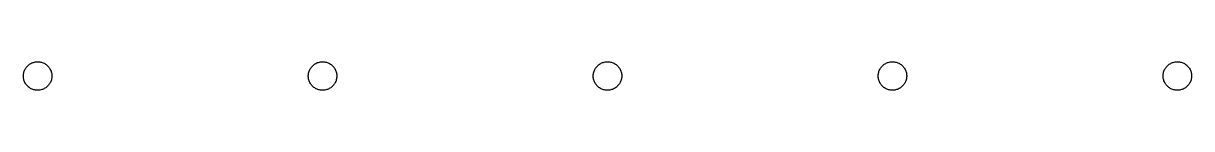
# Model space of a CAD drawing. Extents: x 0 to 96, y 0 to 48.
# Drawn here: x 48.94 to 54.07, y 34.21 to 34.34 of the extents above; entities that cross this region are included whole.
import ezdxf

# ---------------------------------------------------------------- set-up
doc = ezdxf.new("R2010")
doc.units = 0
doc.layers.add('Layer_1', color=7, linetype='CONTINUOUS')

msp = doc.modelspace()

# ---------------------------------------------------------------- linework, layer by layer
at = {"layer": 'Layer_1', "color": 7}
for p, q in [((48.998862, 34.338548), (49.0028, 34.338826)), ((49.0028, 34.338823), (49.006737, 34.338823)), ((49.006737, 34.338862), (49.010673, 34.338662)), ((50.248862, 34.338548), (50.2528, 34.338826)), ((50.2528, 34.338823), (50.256737, 34.338823)), ((50.256737, 34.338862), (50.260673, 34.338662)), ((51.498862, 34.338548), (51.5028, 34.338826)), ((51.5028, 34.338823), (51.506737, 34.338823)), ((51.506737, 34.338862), (51.510673, 34.338662)), ((52.748862, 34.338548), (52.7528, 34.338826)), ((52.7528, 34.338823), (52.756737, 34.338823)), ((52.756737, 34.338862), (52.760673, 34.338662)), ((53.998862, 34.338548), (54.0028, 34.338826)), ((54.0028, 34.338823), (54.006737, 34.338823)), ((54.006737, 34.338862), (54.010673, 34.338662)), ((48.943744, 34.285517), (48.944533, 34.289374)), ((48.944532, 34.289374), (48.945321, 34.293193)), ((48.945319, 34.293193), (48.9465, 34.296933)), ((48.9465, 34.296933), (48.948076, 34.300594)), ((48.948076, 34.300594), (48.94965, 34.304178)), ((48.94965, 34.304178), (48.951619, 34.307642)), ((48.951619, 34.307642), (48.953587, 34.310989)), ((48.953587, 34.310989), (48.955949, 34.314178)), ((48.955949, 34.314178), (48.958311, 34.317209)), ((48.958311, 34.317209), (48.961068, 34.320122)), ((48.961068, 34.320122), (48.963823, 34.322839)), ((48.963823, 34.322839), (48.966579, 34.325359)), ((48.966579, 34.325359), (48.969729, 34.327721)), ((48.969729, 34.327721), (48.973272, 34.329847)), ((48.973272, 34.329847), (48.976422, 34.331776)), ((48.976422, 34.331776), (48.979964, 34.333469)), ((48.979964, 34.333469), (48.983902, 34.334964)), ((48.983902, 34.334964), (48.987446, 34.336224)), ((48.987446, 34.336224), (48.991382, 34.337247)), ((48.991382, 34.337249), (48.995319, 34.337993)), ((48.995319, 34.337997), (48.998862, 34.338552)), ((49.010673, 34.338666), (49.014611, 34.338232)), ((49.014611, 34.338232), (49.018548, 34.337521)), ((49.018548, 34.337524), (49.022484, 34.33658)), ((49.022484, 34.336579), (49.026028, 34.335398)), ((49.026028, 34.335398), (49.029964, 34.33402)), ((49.029964, 34.33402), (49.033508, 34.332367)), ((49.033508, 34.332367), (49.036658, 34.330517)), ((49.036658, 34.330517), (49.040201, 34.32843)), ((49.040201, 34.32843), (49.043351, 34.326186)), ((49.043351, 34.326186), (49.0465, 34.323706)), ((49.0465, 34.323706), (49.049257, 34.321028)), ((49.049257, 34.321028), (49.052012, 34.318193)), ((49.052012, 34.318193), (49.054374, 34.315201)), ((49.054374, 34.315201), (49.056737, 34.312051)), ((49.056737, 34.312051), (49.059099, 34.308783)), ((49.059099, 34.308783), (49.061068, 34.305359)), ((49.061068, 34.305359), (49.062642, 34.301816)), ((49.062642, 34.301816), (49.064217, 34.298193)), ((49.064217, 34.298193), (49.065398, 34.294453)), ((49.065398, 34.294453), (49.066579, 34.290673)), ((49.066579, 34.290673), (49.067368, 34.286816)), ((50.193744, 34.285517), (50.194533, 34.289374)), ((50.194532, 34.289374), (50.195321, 34.293193)), ((50.195319, 34.293193), (50.1965, 34.296933)), ((50.1965, 34.296933), (50.198076, 34.300594)), ((50.198076, 34.300594), (50.19965, 34.304178)), ((50.19965, 34.304178), (50.201619, 34.307642)), ((50.201619, 34.307642), (50.203587, 34.310989)), ((50.203587, 34.310989), (50.205949, 34.314178)), ((50.205949, 34.314178), (50.208311, 34.317209)), ((50.208311, 34.317209), (50.211068, 34.320122)), ((50.211068, 34.320122), (50.213823, 34.322839)), ((50.213823, 34.322839), (50.216579, 34.325359)), ((50.216579, 34.325359), (50.219729, 34.327721)), ((50.219729, 34.327721), (50.223272, 34.329847)), ((50.223272, 34.329847), (50.226422, 34.331776)), ((50.226422, 34.331776), (50.229964, 34.333469)), ((50.229964, 34.333469), (50.233902, 34.334964)), ((50.233902, 34.334964), (50.237446, 34.336224)), ((50.237446, 34.336224), (50.241382, 34.337247)), ((50.241382, 34.337249), (50.245319, 34.337993)), ((50.245319, 34.337997), (50.248862, 34.338552)), ((50.260673, 34.338666), (50.264611, 34.338232)), ((50.264611, 34.338232), (50.268548, 34.337521)), ((50.268548, 34.337524), (50.272484, 34.33658)), ((50.272484, 34.336579), (50.276028, 34.335398)), ((50.276028, 34.335398), (50.279964, 34.33402)), ((50.279964, 34.33402), (50.283508, 34.332367)), ((50.283508, 34.332367), (50.286658, 34.330517)), ((50.286658, 34.330517), (50.290201, 34.32843)), ((50.290201, 34.32843), (50.293351, 34.326186)), ((50.293351, 34.326186), (50.2965, 34.323706)), ((50.2965, 34.323706), (50.299257, 34.321028)), ((50.299257, 34.321028), (50.302012, 34.318193)), ((50.302012, 34.318193), (50.304374, 34.315201)), ((50.304374, 34.315201), (50.306737, 34.312051)), ((50.306737, 34.312051), (50.309099, 34.308783)), ((50.309099, 34.308783), (50.311068, 34.305359)), ((50.311068, 34.305359), (50.312642, 34.301816)), ((50.312642, 34.301816), (50.314217, 34.298193)), ((50.314217, 34.298193), (50.315398, 34.294453)), ((50.315398, 34.294453), (50.316579, 34.290673)), ((50.316579, 34.290673), (50.317368, 34.286816)), ((51.443744, 34.285517), (51.444533, 34.289374)), ((51.444532, 34.289374), (51.445321, 34.293193)), ((51.445319, 34.293193), (51.4465, 34.296933)), ((51.4465, 34.296933), (51.448076, 34.300594)), ((51.448076, 34.300594), (51.44965, 34.304178)), ((51.44965, 34.304178), (51.451619, 34.307642)), ((51.451619, 34.307642), (51.453587, 34.310989)), ((51.453587, 34.310989), (51.455949, 34.314178)), ((51.455949, 34.314178), (51.458311, 34.317209)), ((51.458311, 34.317209), (51.461068, 34.320122)), ((51.461068, 34.320122), (51.463823, 34.322839)), ((51.463823, 34.322839), (51.466579, 34.325359)), ((51.466579, 34.325359), (51.469729, 34.327721)), ((51.469729, 34.327721), (51.473272, 34.329847)), ((51.473272, 34.329847), (51.476422, 34.331776)), ((51.476422, 34.331776), (51.479964, 34.333469)), ((51.479964, 34.333469), (51.483902, 34.334964)), ((51.483902, 34.334964), (51.487446, 34.336224)), ((51.487446, 34.336224), (51.491382, 34.337247)), ((51.491382, 34.337249), (51.495319, 34.337993)), ((51.495319, 34.337997), (51.498862, 34.338552)), ((51.510673, 34.338666), (51.514611, 34.338232)), ((51.514611, 34.338232), (51.518548, 34.337521)), ((51.518548, 34.337524), (51.522484, 34.33658)), ((51.522484, 34.336579), (51.526028, 34.335398)), ((51.526028, 34.335398), (51.529964, 34.33402)), ((51.529964, 34.33402), (51.533508, 34.332367)), ((51.533508, 34.332367), (51.536658, 34.330517)), ((51.536658, 34.330517), (51.540201, 34.32843)), ((51.540201, 34.32843), (51.543351, 34.326186)), ((51.543351, 34.326186), (51.5465, 34.323706)), ((51.5465, 34.323706), (51.549257, 34.321028)), ((51.549257, 34.321028), (51.552012, 34.318193)), ((51.552012, 34.318193), (51.554374, 34.315201)), ((51.554374, 34.315201), (51.556737, 34.312051)), ((51.556737, 34.312051), (51.559099, 34.308783)), ((51.559099, 34.308783), (51.561068, 34.305359)), ((51.561068, 34.305359), (51.562642, 34.301816)), ((51.562642, 34.301816), (51.564217, 34.298193)), ((51.564217, 34.298193), (51.565398, 34.294453)), ((51.565398, 34.294453), (51.566579, 34.290673)), ((51.566579, 34.290673), (51.567368, 34.286816)), ((52.693744, 34.285517), (52.694533, 34.289374)), ((52.694532, 34.289374), (52.695321, 34.293193)), ((52.695319, 34.293193), (52.6965, 34.296933)), ((52.6965, 34.296933), (52.698076, 34.300594)), ((52.698076, 34.300594), (52.69965, 34.304178)), ((52.69965, 34.304178), (52.701619, 34.307642)), ((52.701619, 34.307642), (52.703587, 34.310989)), ((52.703587, 34.310989), (52.705949, 34.314178)), ((52.705949, 34.314178), (52.708311, 34.317209)), ((52.708311, 34.317209), (52.711068, 34.320122)), ((52.711068, 34.320122), (52.713823, 34.322839)), ((52.713823, 34.322839), (52.716579, 34.325359)), ((52.716579, 34.325359), (52.719729, 34.327721)), ((52.719729, 34.327721), (52.723272, 34.329847)), ((52.723272, 34.329847), (52.726422, 34.331776)), ((52.726422, 34.331776), (52.729964, 34.333469)), ((52.729964, 34.333469), (52.733902, 34.334964)), ((52.733902, 34.334964), (52.737446, 34.336224)), ((52.737446, 34.336224), (52.741382, 34.337247)), ((52.741382, 34.337249), (52.745319, 34.337993)), ((52.745319, 34.337997), (52.748862, 34.338552)), ((52.760673, 34.338666), (52.764611, 34.338232)), ((52.764611, 34.338232), (52.768548, 34.337521)), ((52.768548, 34.337524), (52.772484, 34.33658)), ((52.772484, 34.336579), (52.776028, 34.335398)), ((52.776028, 34.335398), (52.779964, 34.33402)), ((52.779964, 34.33402), (52.783508, 34.332367)), ((52.783508, 34.332367), (52.786658, 34.330517)), ((52.786658, 34.330517), (52.790201, 34.32843)), ((52.790201, 34.32843), (52.793351, 34.326186)), ((52.793351, 34.326186), (52.7965, 34.323706)), ((52.7965, 34.323706), (52.799257, 34.321028)), ((52.799257, 34.321028), (52.802012, 34.318193)), ((52.802012, 34.318193), (52.804374, 34.315201)), ((52.804374, 34.315201), (52.806737, 34.312051)), ((52.806737, 34.312051), (52.809099, 34.308783)), ((52.809099, 34.308783), (52.811068, 34.305359)), ((52.811068, 34.305359), (52.812642, 34.301816)), ((52.812642, 34.301816), (52.814217, 34.298193)), ((52.814217, 34.298193), (52.815398, 34.294453)), ((52.815398, 34.294453), (52.816579, 34.290673)), ((52.816579, 34.290673), (52.817368, 34.286816)), ((53.943744, 34.285517), (53.944533, 34.289374)), ((53.944532, 34.289374), (53.945321, 34.293193)), ((53.945319, 34.293193), (53.9465, 34.296933)), ((53.9465, 34.296933), (53.948076, 34.300594)), ((53.948076, 34.300594), (53.94965, 34.304178)), ((53.94965, 34.304178), (53.951619, 34.307642)), ((53.951619, 34.307642), (53.953587, 34.310989)), ((53.953587, 34.310989), (53.955949, 34.314178)), ((53.955949, 34.314178), (53.958311, 34.317209)), ((53.958311, 34.317209), (53.961068, 34.320122)), ((53.961068, 34.320122), (53.963823, 34.322839)), ((53.963823, 34.322839), (53.966579, 34.325359)), ((53.966579, 34.325359), (53.969729, 34.327721)), ((53.969729, 34.327721), (53.973272, 34.329847)), ((53.973272, 34.329847), (53.976422, 34.331776)), ((53.976422, 34.331776), (53.979964, 34.333469)), ((53.979964, 34.333469), (53.983902, 34.334964)), ((53.983902, 34.334964), (53.987446, 34.336224)), ((53.987446, 34.336224), (53.991382, 34.337247)), ((53.991382, 34.337249), (53.995319, 34.337993)), ((53.995319, 34.337997), (53.998862, 34.338552)), ((54.010673, 34.338666), (54.014611, 34.338232)), ((54.014611, 34.338232), (54.018548, 34.337521)), ((54.018548, 34.337524), (54.022484, 34.33658)), ((54.022484, 34.336579), (54.026028, 34.335398)), ((54.026028, 34.335398), (54.029964, 34.33402)), ((54.029964, 34.33402), (54.033508, 34.332367)), ((54.033508, 34.332367), (54.036658, 34.330517)), ((54.036658, 34.330517), (54.040201, 34.32843)), ((54.040201, 34.32843), (54.043351, 34.326186)), ((54.043351, 34.326186), (54.0465, 34.323706)), ((54.0465, 34.323706), (54.049257, 34.321028)), ((54.049257, 34.321028), (54.052012, 34.318193)), ((54.052012, 34.318193), (54.054374, 34.315201)), ((54.054374, 34.315201), (54.056737, 34.312051)), ((54.056737, 34.312051), (54.059099, 34.308783)), ((54.059099, 34.308783), (54.061068, 34.305359)), ((54.061068, 34.305359), (54.062642, 34.301816)), ((54.062642, 34.301816), (54.064217, 34.298193)), ((54.064217, 34.298193), (54.065398, 34.294453)), ((54.065398, 34.294453), (54.066579, 34.290673)), ((54.066579, 34.290673), (54.067368, 34.286816)), ((48.942957, 34.277681), (48.943346, 34.281619)), ((48.942957, 34.273783), (48.942957, 34.277681)), ((48.943351, 34.269847), (48.942962, 34.273783)), ((48.943351, 34.281619), (48.94374, 34.285517)), ((48.943744, 34.265949), (48.943356, 34.269847)), ((48.944532, 34.26213), (48.943743, 34.265949)), ((48.945713, 34.258311), (48.944532, 34.26213)), ((48.946894, 34.254611), (48.945713, 34.258311)), ((48.948469, 34.250949), (48.946894, 34.254611)), ((48.950043, 34.247446), (48.948469, 34.250949)), ((48.952012, 34.24402), (48.950043, 34.247446)), ((48.954374, 34.240713), (48.952012, 34.24402)), ((48.956737, 34.237563), (48.954374, 34.240713)), ((48.959099, 34.234571), (48.956737, 34.237563)), ((49.055162, 34.238587), (49.0528, 34.235556)), ((49.057524, 34.241816), (49.055162, 34.238587)), ((49.059492, 34.245122), (49.057524, 34.241816)), ((49.061461, 34.248587), (49.059492, 34.245122)), ((49.063036, 34.25217), (49.061461, 34.248587)), ((49.064611, 34.255831), (49.063036, 34.25217)), ((49.065792, 34.259571), (49.064611, 34.255831)), ((49.066579, 34.26339), (49.06579, 34.259571)), ((49.067367, 34.267249), (49.066578, 34.26339)), ((49.067367, 34.286816), (49.067756, 34.282918)), ((49.06776, 34.271146), (49.067371, 34.267249)), ((49.06776, 34.282918), (49.068149, 34.27902)), ((49.068154, 34.275083), (49.067766, 34.271146)), ((49.068154, 34.27902), (49.068154, 34.275083)), ((50.192957, 34.277681), (50.193346, 34.281619)), ((50.192957, 34.273783), (50.192957, 34.277681)), ((50.193351, 34.269847), (50.192962, 34.273783)), ((50.193351, 34.281619), (50.19374, 34.285517)), ((50.193744, 34.265949), (50.193356, 34.269847)), ((50.194532, 34.26213), (50.193743, 34.265949)), ((50.195713, 34.258311), (50.194532, 34.26213)), ((50.196894, 34.254611), (50.195713, 34.258311)), ((50.198469, 34.250949), (50.196894, 34.254611)), ((50.200043, 34.247446), (50.198469, 34.250949)), ((50.202012, 34.24402), (50.200043, 34.247446)), ((50.204374, 34.240713), (50.202012, 34.24402)), ((50.206737, 34.237563), (50.204374, 34.240713)), ((50.209099, 34.234571), (50.206737, 34.237563)), ((50.305162, 34.238587), (50.3028, 34.235556)), ((50.307524, 34.241816), (50.305162, 34.238587)), ((50.309492, 34.245122), (50.307524, 34.241816)), ((50.311461, 34.248587), (50.309492, 34.245122)), ((50.313036, 34.25217), (50.311461, 34.248587)), ((50.314611, 34.255831), (50.313036, 34.25217)), ((50.315792, 34.259571), (50.314611, 34.255831)), ((50.316579, 34.26339), (50.31579, 34.259571)), ((50.317367, 34.267249), (50.316578, 34.26339)), ((50.317367, 34.286816), (50.317756, 34.282918)), ((50.31776, 34.271146), (50.317371, 34.267249)), ((50.31776, 34.282918), (50.318149, 34.27902)), ((50.318154, 34.275083), (50.317766, 34.271146)), ((50.318154, 34.27902), (50.318154, 34.275083)), ((51.442957, 34.277681), (51.443346, 34.281619)), ((51.442957, 34.273783), (51.442957, 34.277681)), ((51.443351, 34.269847), (51.442962, 34.273783)), ((51.443351, 34.281619), (51.44374, 34.285517)), ((51.443744, 34.265949), (51.443356, 34.269847)), ((51.444532, 34.26213), (51.443743, 34.265949)), ((51.445713, 34.258311), (51.444532, 34.26213)), ((51.446894, 34.254611), (51.445713, 34.258311)), ((51.448469, 34.250949), (51.446894, 34.254611)), ((51.450043, 34.247446), (51.448469, 34.250949)), ((51.452012, 34.24402), (51.450043, 34.247446)), ((51.454374, 34.240713), (51.452012, 34.24402)), ((51.456737, 34.237563), (51.454374, 34.240713)), ((51.459099, 34.234571), (51.456737, 34.237563)), ((51.555162, 34.238587), (51.5528, 34.235556)), ((51.557524, 34.241816), (51.555162, 34.238587)), ((51.559492, 34.245122), (51.557524, 34.241816)), ((51.561461, 34.248587), (51.559492, 34.245122)), ((51.563036, 34.25217), (51.561461, 34.248587)), ((51.564611, 34.255831), (51.563036, 34.25217)), ((51.565792, 34.259571), (51.564611, 34.255831)), ((51.566579, 34.26339), (51.56579, 34.259571)), ((51.567367, 34.267249), (51.566578, 34.26339)), ((51.567367, 34.286816), (51.567756, 34.282918)), ((51.56776, 34.271146), (51.567371, 34.267249)), ((51.56776, 34.282918), (51.568149, 34.27902)), ((51.568154, 34.275083), (51.567766, 34.271146)), ((51.568154, 34.27902), (51.568154, 34.275083)), ((52.692957, 34.277681), (52.693346, 34.281619)), ((52.692957, 34.273783), (52.692957, 34.277681)), ((52.693351, 34.269847), (52.692962, 34.273783)), ((52.693351, 34.281619), (52.69374, 34.285517)), ((52.693744, 34.265949), (52.693356, 34.269847)), ((52.694532, 34.26213), (52.693743, 34.265949)), ((52.695713, 34.258311), (52.694532, 34.26213)), ((52.696894, 34.254611), (52.695713, 34.258311)), ((52.698469, 34.250949), (52.696894, 34.254611)), ((52.700043, 34.247446), (52.698469, 34.250949)), ((52.702012, 34.24402), (52.700043, 34.247446)), ((52.704374, 34.240713), (52.702012, 34.24402)), ((52.706737, 34.237563), (52.704374, 34.240713)), ((52.709099, 34.234571), (52.706737, 34.237563)), ((52.805162, 34.238587), (52.8028, 34.235556)), ((52.807524, 34.241816), (52.805162, 34.238587)), ((52.809492, 34.245122), (52.807524, 34.241816)), ((52.811461, 34.248587), (52.809492, 34.245122)), ((52.813036, 34.25217), (52.811461, 34.248587)), ((52.814611, 34.255831), (52.813036, 34.25217)), ((52.815792, 34.259571), (52.814611, 34.255831)), ((52.816579, 34.26339), (52.81579, 34.259571)), ((52.817367, 34.267249), (52.816578, 34.26339)), ((52.817367, 34.286816), (52.817756, 34.282918)), ((52.81776, 34.271146), (52.817371, 34.267249)), ((52.81776, 34.282918), (52.818149, 34.27902)), ((52.818154, 34.275083), (52.817766, 34.271146)), ((52.818154, 34.27902), (52.818154, 34.275083)), ((53.942957, 34.277681), (53.943346, 34.281619)), ((53.942957, 34.273783), (53.942957, 34.277681)), ((53.943351, 34.269847), (53.942962, 34.273783)), ((53.943351, 34.281619), (53.94374, 34.285517)), ((53.943744, 34.265949), (53.943356, 34.269847)), ((53.944532, 34.26213), (53.943743, 34.265949)), ((53.945713, 34.258311), (53.944532, 34.26213)), ((53.946894, 34.254611), (53.945713, 34.258311)), ((53.948469, 34.250949), (53.946894, 34.254611)), ((53.950043, 34.247446), (53.948469, 34.250949)), ((53.952012, 34.24402), (53.950043, 34.247446)), ((53.954374, 34.240713), (53.952012, 34.24402)), ((53.956737, 34.237563), (53.954374, 34.240713)), ((53.959099, 34.234571), (53.956737, 34.237563)), ((54.055162, 34.238587), (54.0528, 34.235556)), ((54.057524, 34.241816), (54.055162, 34.238587)), ((54.059492, 34.245122), (54.057524, 34.241816)), ((54.061461, 34.248587), (54.059492, 34.245122)), ((54.063036, 34.25217), (54.061461, 34.248587)), ((54.064611, 34.255831), (54.063036, 34.25217)), ((54.065792, 34.259571), (54.064611, 34.255831)), ((54.066579, 34.26339), (54.06579, 34.259571)), ((54.067367, 34.267249), (54.066578, 34.26339)), ((54.067367, 34.286816), (54.067756, 34.282918)), ((54.06776, 34.271146), (54.067371, 34.267249)), ((54.06776, 34.282918), (54.068149, 34.27902)), ((54.068154, 34.275083), (54.067766, 34.271146)), ((54.068154, 34.27902), (54.068154, 34.275083)), ((48.961854, 34.231737), (48.959099, 34.234571)), ((48.964611, 34.22906), (48.961854, 34.231737)), ((48.96776, 34.226619), (48.964611, 34.22906)), ((48.97091, 34.224336), (48.96776, 34.226619)), ((48.974453, 34.222249), (48.97091, 34.224336)), ((48.977603, 34.220398), (48.974453, 34.222249)), ((48.981146, 34.218783), (48.977603, 34.220398)), ((48.985083, 34.217367), (48.981146, 34.218783)), ((48.988627, 34.216186), (48.985083, 34.217367)), ((48.992563, 34.21524), (48.988627, 34.216184)), ((48.9965, 34.214571), (48.992563, 34.215238)), ((49.000438, 34.214099), (48.9965, 34.214577)), ((49.004374, 34.213902), (49.000438, 34.214102)), ((49.008311, 34.213941), (49.004374, 34.213941)), ((49.012249, 34.214217), (49.008311, 34.213939)), ((49.015792, 34.214768), (49.012249, 34.214212)), ((49.019729, 34.215556), (49.015792, 34.214767)), ((49.023666, 34.21654), (49.019729, 34.215551)), ((49.027209, 34.2178), (49.023666, 34.21654)), ((49.031146, 34.219296), (49.027209, 34.2178)), ((49.034689, 34.220989), (49.031146, 34.219296)), ((49.037839, 34.222918), (49.034689, 34.220989)), ((49.041382, 34.225083), (49.037839, 34.222918)), ((49.044532, 34.227406), (49.041382, 34.225083)), ((49.047288, 34.229926), (49.044532, 34.227406)), ((49.050043, 34.232642), (49.047288, 34.229926)), ((49.0528, 34.235556), (49.050043, 34.232642)), ((50.211854, 34.231737), (50.209099, 34.234571)), ((50.214611, 34.22906), (50.211854, 34.231737)), ((50.21776, 34.226619), (50.214611, 34.22906)), ((50.22091, 34.224336), (50.21776, 34.226619)), ((50.224453, 34.222249), (50.22091, 34.224336)), ((50.227603, 34.220398), (50.224453, 34.222249)), ((50.231146, 34.218783), (50.227603, 34.220398)), ((50.235083, 34.217367), (50.231146, 34.218783)), ((50.238627, 34.216186), (50.235083, 34.217367)), ((50.242563, 34.21524), (50.238627, 34.216184)), ((50.2465, 34.214571), (50.242563, 34.215238)), ((50.250438, 34.214099), (50.2465, 34.214577)), ((50.254374, 34.213902), (50.250438, 34.214102)), ((50.258311, 34.213941), (50.254374, 34.213941)), ((50.262249, 34.214217), (50.258311, 34.213939)), ((50.265792, 34.214768), (50.262249, 34.214212)), ((50.269729, 34.215556), (50.265792, 34.214767)), ((50.273666, 34.21654), (50.269729, 34.215551)), ((50.277209, 34.2178), (50.273666, 34.21654)), ((50.281146, 34.219296), (50.277209, 34.2178)), ((50.284689, 34.220989), (50.281146, 34.219296)), ((50.287839, 34.222918), (50.284689, 34.220989)), ((50.291382, 34.225083), (50.287839, 34.222918)), ((50.294532, 34.227406), (50.291382, 34.225083)), ((50.297288, 34.229926), (50.294532, 34.227406)), ((50.300043, 34.232642), (50.297288, 34.229926)), ((50.3028, 34.235556), (50.300043, 34.232642)), ((51.461854, 34.231737), (51.459099, 34.234571)), ((51.464611, 34.22906), (51.461854, 34.231737)), ((51.46776, 34.226619), (51.464611, 34.22906)), ((51.47091, 34.224336), (51.46776, 34.226619)), ((51.474453, 34.222249), (51.47091, 34.224336)), ((51.477603, 34.220398), (51.474453, 34.222249)), ((51.481146, 34.218783), (51.477603, 34.220398)), ((51.485083, 34.217367), (51.481146, 34.218783)), ((51.488627, 34.216186), (51.485083, 34.217367)), ((51.492563, 34.21524), (51.488627, 34.216184)), ((51.4965, 34.214571), (51.492563, 34.215238)), ((51.500438, 34.214099), (51.4965, 34.214577)), ((51.504374, 34.213902), (51.500438, 34.214102)), ((51.508311, 34.213941), (51.504374, 34.213941)), ((51.512249, 34.214217), (51.508311, 34.213939)), ((51.515792, 34.214768), (51.512249, 34.214212)), ((51.519729, 34.215556), (51.515792, 34.214767)), ((51.523666, 34.21654), (51.519729, 34.215551)), ((51.527209, 34.2178), (51.523666, 34.21654)), ((51.531146, 34.219296), (51.527209, 34.2178)), ((51.534689, 34.220989), (51.531146, 34.219296)), ((51.537839, 34.222918), (51.534689, 34.220989)), ((51.541382, 34.225083), (51.537839, 34.222918)), ((51.544532, 34.227406), (51.541382, 34.225083)), ((51.547288, 34.229926), (51.544532, 34.227406)), ((51.550043, 34.232642), (51.547288, 34.229926)), ((51.5528, 34.235556), (51.550043, 34.232642)), ((52.711854, 34.231737), (52.709099, 34.234571)), ((52.714611, 34.22906), (52.711854, 34.231737)), ((52.71776, 34.226619), (52.714611, 34.22906)), ((52.72091, 34.224336), (52.71776, 34.226619)), ((52.724453, 34.222249), (52.72091, 34.224336)), ((52.727603, 34.220398), (52.724453, 34.222249)), ((52.731146, 34.218783), (52.727603, 34.220398)), ((52.735083, 34.217367), (52.731146, 34.218783)), ((52.738627, 34.216186), (52.735083, 34.217367)), ((52.742563, 34.21524), (52.738627, 34.216184)), ((52.7465, 34.214571), (52.742563, 34.215238)), ((52.750438, 34.214099), (52.7465, 34.214577)), ((52.754374, 34.213902), (52.750438, 34.214102)), ((52.758311, 34.213941), (52.754374, 34.213941)), ((52.762249, 34.214217), (52.758311, 34.213939)), ((52.765792, 34.214768), (52.762249, 34.214212)), ((52.769729, 34.215556), (52.765792, 34.214767)), ((52.773666, 34.21654), (52.769729, 34.215551)), ((52.777209, 34.2178), (52.773666, 34.21654)), ((52.781146, 34.219296), (52.777209, 34.2178)), ((52.784689, 34.220989), (52.781146, 34.219296)), ((52.787839, 34.222918), (52.784689, 34.220989)), ((52.791382, 34.225083), (52.787839, 34.222918)), ((52.794532, 34.227406), (52.791382, 34.225083)), ((52.797288, 34.229926), (52.794532, 34.227406)), ((52.800043, 34.232642), (52.797288, 34.229926)), ((52.8028, 34.235556), (52.800043, 34.232642)), ((53.961854, 34.231737), (53.959099, 34.234571)), ((53.964611, 34.22906), (53.961854, 34.231737)), ((53.96776, 34.226619), (53.964611, 34.22906)), ((53.97091, 34.224336), (53.96776, 34.226619)), ((53.974453, 34.222249), (53.97091, 34.224336)), ((53.977603, 34.220398), (53.974453, 34.222249)), ((53.981146, 34.218783), (53.977603, 34.220398)), ((53.985083, 34.217367), (53.981146, 34.218783)), ((53.988627, 34.216186), (53.985083, 34.217367)), ((53.992563, 34.21524), (53.988627, 34.216184)), ((53.9965, 34.214571), (53.992563, 34.215238)), ((54.000438, 34.214099), (53.9965, 34.214577)), ((54.004374, 34.213902), (54.000438, 34.214102)), ((54.008311, 34.213941), (54.004374, 34.213941)), ((54.012249, 34.214217), (54.008311, 34.213939)), ((54.015792, 34.214768), (54.012249, 34.214212)), ((54.019729, 34.215556), (54.015792, 34.214767)), ((54.023666, 34.21654), (54.019729, 34.215551)), ((54.027209, 34.2178), (54.023666, 34.21654)), ((54.031146, 34.219296), (54.027209, 34.2178)), ((54.034689, 34.220989), (54.031146, 34.219296)), ((54.037839, 34.222918), (54.034689, 34.220989)), ((54.041382, 34.225083), (54.037839, 34.222918)), ((54.044532, 34.227406), (54.041382, 34.225083)), ((54.047288, 34.229926), (54.044532, 34.227406)), ((54.050043, 34.232642), (54.047288, 34.229926)), ((54.0528, 34.235556), (54.050043, 34.232642))]:
    msp.add_line(p, q, dxfattribs=at)

doc.saveas('drawing.dxf')
